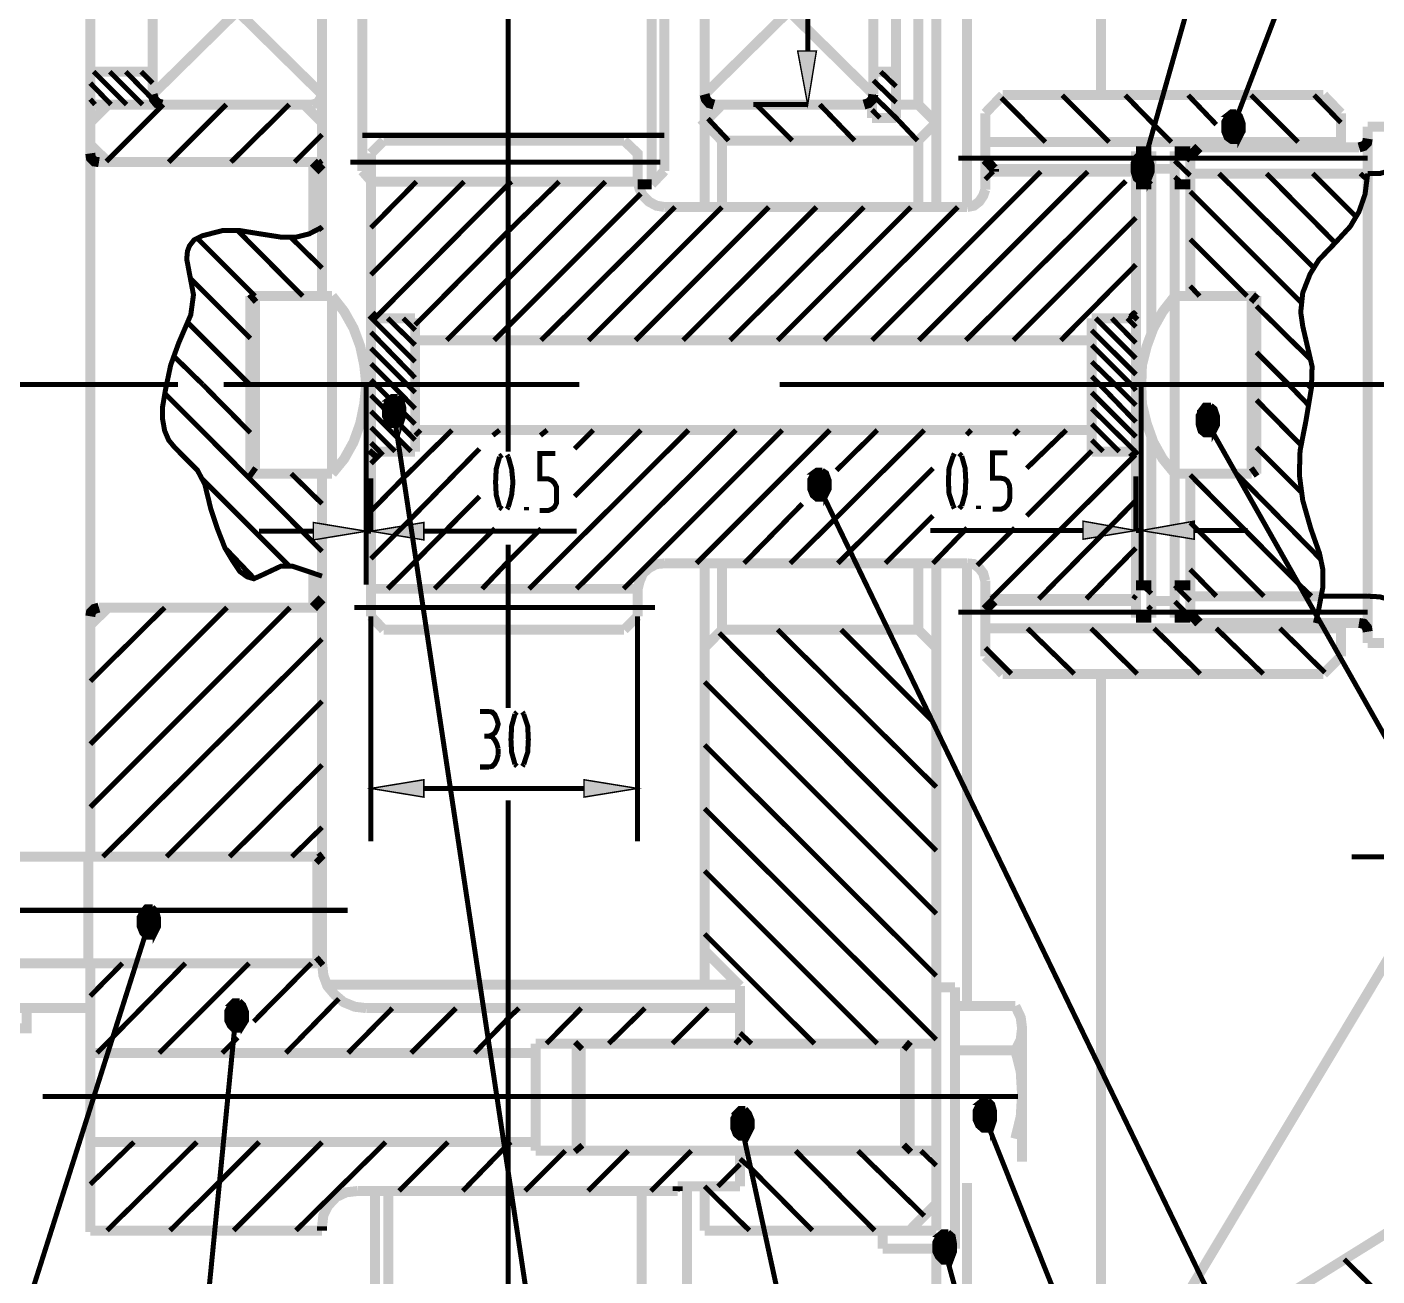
# Model space of a CAD drawing. Header units: millimetres. Extents: x -5 to 3318, y -968 to 297.
# Drawn here: x 500.7 to 601.7, y -182.8 to -89.4 of the extents above; entities that cross this region are included whole.
import ezdxf

# ---------------------------------------------------------------- set-up
doc = ezdxf.new("R2010")
doc.units = ezdxf.units.MM
doc.header["$LTSCALE"] = 0.25
doc.layers.add('H', color=7, linetype='Continuous')
doc.layers.add('P', color=7, linetype='Continuous')

msp = doc.modelspace()

# ---------------------------------------------------------------- hatches: boundary and pattern name
at = {"layer": 'H', "linetype": 'Continuous'}
for points in [[(558.378, -91.206), (559.733, -91.206), (559.08, -95.165), (558.378, -91.206)], [(522.111, -126.422), (522.111, -127.725), (526.068, -127.075), (522.111, -126.422)], [(530.427, -126.422), (530.427, -127.725), (526.42, -127.075), (530.427, -126.422)], [(579.721, -126.373), (579.721, -127.674), (583.677, -127.024), (579.721, -126.373)], [(587.985, -126.373), (587.985, -127.674), (584.029, -127.024), (587.985, -126.373)], [(530.427, -145.66), (530.427, -146.961), (526.42, -146.31), (530.427, -145.66)], [(542.349, -145.66), (542.349, -146.961), (546.408, -146.31), (542.349, -145.66)]]:
    msp.add_hatch(color=3, dxfattribs=at).paths.add_polyline_path(points)

# ---------------------------------------------------------------- linework, layer by layer
at = {"layer": 'P', "color": 3}
for points, const_width in [([(584.077, -100.024), (639.432, 95.345), (650.352, 95.345)], 0.375), ([(590.839, -96.968), (664.18, 95.345), (675.5, 95.345)], 0.375), ([(522.762, -109.49), (522.762, -36.252)], 0.747), ([(571.002, -102.83), (571.002, -35.902)], 0.747), ([(505.429, -151.419), (505.429, -38.206)], 0.747), ([(568.699, -102.83), (568.699, -38.206)], 0.747), ([(547.41, -101.126), (547.41, -41.213)], 0.747), ([(525.769, -42.264), (525.769, -100.123)], 0.747), ([(548.362, -42.264), (548.362, -100.123)], 0.747), ([(581.022, -94.463), (581.022, -43.266)], 0.747), ([(565.694, -96.167), (565.694, -46.223)], 0.747), ([(567.347, -95.165), (567.347, -47.223)], 0.747), ([(510.09, -94.412), (510.09, -47.924)], 0.747), ([(563.99, -94.412), (563.99, -47.924)], 0.747), ([(559.08, -51.182), (559.08, -91.157)], 0.375), ([(551.366, -102.83), (551.366, -80.635)], 0.747), ([(522.762, -81.939), (510.09, -94.412)], 0.747), ([(510.09, -81.939), (522.762, -94.412)], 0.747), ([(551.366, -81.939), (563.99, -94.412)], 0.747), ([(563.99, -81.939), (551.366, -94.412)], 0.747), ([(536.689, -83.842), (536.689, -121.114)], 0.375), ([(558.33, -91.157), (559.733, -91.157), (559.08, -95.165), (558.33, -91.157)], 0.108), ([(505.429, -92.708), (510.09, -92.708)], 0.747), ([(508.136, -95.165), (505.679, -92.708)], 0.375), ([(509.337, -95.165), (506.883, -92.708)], 0.375), ([(510.237, -94.915), (508.085, -92.708)], 0.375), ([(510.09, -93.56), (509.238, -92.708)], 0.375), ([(563.99, -92.708), (565.694, -92.708)], 0.747), ([(565.694, -93.813), (564.541, -92.708)], 0.375), ([(506.983, -95.165), (505.429, -93.56)], 0.375), ([(565.694, -95.014), (563.99, -93.361)], 0.375), ([(505.429, -95.165), (521.41, -95.165)], 0.747), ([(506.781, -95.165), (505.429, -96.516)], 0.747), ([(505.781, -95.165), (505.429, -94.764)], 0.375), ([(510.09, -94.412), (510.189, -94.764), (510.439, -95.062), (510.791, -95.165)], 0.747), ([(522.012, -95.165), (510.791, -95.165)], 0.747), ([(521.41, -95.165), (522.762, -96.516)], 0.747), ([(522.012, -95.165), (522.412, -95.062), (522.611, -94.764), (522.762, -94.412)], 0.747), ([(552.67, -97.868), (551.366, -96.516), (552.67, -95.165)], 0.747), ([(551.366, -94.412), (551.466, -94.764), (551.716, -95.062), (552.068, -95.165)], 0.747), ([(552.068, -95.165), (563.289, -95.165)], 0.747), ([(552.67, -95.165), (563.891, -95.165)], 0.747), ([(563.289, -95.165), (563.641, -95.062), (563.939, -94.764), (563.99, -94.412)], 0.747), ([(563.891, -96.167), (563.891, -94.864)], 0.747), ([(565.694, -96.167), (563.99, -94.511)], 0.375), ([(565.694, -95.165), (567.347, -95.165), (568.699, -96.516)], 0.747), ([(573.657, -94.463), (572.357, -95.815)], 0.747), ([(573.657, -94.463), (597.653, -94.463)], 0.747), ([(576.864, -97.971), (573.558, -94.662)], 0.375), ([(581.624, -97.971), (578.116, -94.463)], 0.375), ([(586.281, -97.971), (584.98, -96.667), (582.825, -94.463)], 0.375), ([(589.638, -96.667), (587.534, -94.463)], 0.375), ([(595.75, -97.971), (592.242, -94.463)], 0.375), ([(598.956, -96.516), (596.951, -94.463)], 0.375), ([(597.653, -94.463), (598.956, -95.815)], 0.747), ([(506.631, -99.422), (510.891, -95.165)], 0.375), ([(511.291, -99.473), (515.599, -95.165)], 0.375), ([(515.949, -99.473), (520.308, -95.165)], 0.375), ([(559.08, -95.165), (555.024, -95.165)], 0.375), ([(557.929, -97.868), (555.223, -95.165)], 0.375), ([(562.587, -97.868), (559.983, -95.165)], 0.375), ([(563.891, -96.167), (565.694, -96.167)], 0.747), ([(564.49, -96.167), (563.891, -95.565)], 0.375), ([(572.357, -95.815), (572.357, -101.526)], 0.747), ([(591.14, -95.716), (590.74, -95.716), (590.49, -95.914), (591.39, -95.914)], 0.375), ([(590.49, -95.914), (590.189, -96.465), (590.189, -97.167), (590.391, -97.67), (590.74, -97.919), (591.14, -97.919), (591.39, -97.67)], 0.375), ([(590.439, -96.017), (590.439, -97.67)], 0.375), ([(590.541, -95.866), (590.541, -97.769)], 0.375), ([(590.692, -95.815), (590.692, -97.919)], 0.375), ([(590.74, -95.716), (590.74, -97.919)], 0.375), ([(590.839, -95.716), (590.839, -97.919)], 0.375), ([(590.99, -95.716), (590.99, -97.919)], 0.375), ([(591.092, -95.716), (591.092, -97.919)], 0.375), ([(591.14, -95.716), (591.441, -96.017), (591.643, -96.568), (591.643, -97.167), (591.39, -97.67), (591.39, -95.966)], 0.375), ([(591.243, -95.815), (591.243, -97.919)], 0.375), ([(591.342, -95.866), (591.342, -97.769)], 0.375), ([(598.956, -95.815), (598.956, -98.371)], 0.747), ([(553.17, -97.868), (551.616, -96.215)], 0.375), ([(567.296, -97.868), (565.694, -96.167)], 0.375), ([(567.347, -97.868), (568.699, -96.516)], 0.747), ([(590.189, -96.465), (591.643, -96.465)], 0.375), ([(590.189, -96.667), (591.643, -96.667)], 0.375), ([(590.189, -96.818), (591.643, -96.818)], 0.375), ([(590.189, -97.016), (591.643, -97.016)], 0.375), ([(590.34, -97.468), (590.34, -96.267), (591.592, -96.267)], 0.375), ([(590.439, -96.116), (591.441, -96.116)], 0.375), ([(591.541, -96.215), (591.541, -97.42)], 0.375), ([(600.961, -96.818), (600.961, -135.439)], 0.747), ([(600.961, -96.818), (604.267, -96.818)], 0.747), ([(506.781, -99.473), (505.429, -98.169)], 0.747), ([(520.708, -99.473), (522.762, -97.42)], 0.375), ([(525.769, -97.468), (548.362, -97.468)], 0.375), ([(527.371, -97.868), (526.42, -98.82)], 0.747), ([(527.371, -97.868), (545.354, -97.868)], 0.747), ([(545.354, -97.868), (546.356, -98.82), (546.356, -100.876), (546.507, -101.475), (546.757, -101.978), (547.208, -102.427), (547.759, -102.728), (548.362, -102.83)], 0.747), ([(552.67, -97.868), (567.347, -97.868)], 0.747), ([(552.67, -102.83), (552.67, -97.868)], 0.747), ([(567.347, -102.83), (567.347, -97.868)], 0.747), ([(572.357, -97.971), (598.956, -97.971)], 0.747), ([(590.189, -97.167), (591.643, -97.167)], 0.375), ([(590.34, -97.368), (591.592, -97.368)], 0.375), ([(590.391, -97.519), (591.441, -97.519)], 0.375), ([(590.49, -97.718), (591.342, -97.718)], 0.375), ([(600.308, -98.371), (600.66, -98.269), (600.91, -98.019), (600.961, -97.718)], 0.747), ([(505.429, -98.82), (505.48, -99.172), (505.73, -99.422), (506.08, -99.473)], 0.747), ([(526.42, -98.82), (526.42, -133.436)], 0.747), ([(573.007, -99.973), (572.357, -99.271)], 0.747), ([(583.728, -98.97), (583.427, -99.521), (583.427, -100.223), (583.578, -100.725), (583.879, -100.975), (584.378, -100.975), (584.628, -100.725)], 0.375), ([(583.626, -98.669), (583.626, -133.536)], 0.747), ([(583.626, -98.669), (584.779, -98.669)], 0.747), ([(583.626, -99.021), (583.626, -133.235)], 0.747), ([(584.378, -98.82), (583.879, -98.82), (583.728, -98.97), (584.529, -98.97)], 0.375), ([(584.779, -100.024), (583.927, -99.172), (583.626, -98.871)], 0.375), ([(583.626, -99.121), (583.626, -100.725)], 0.375), ([(583.776, -98.922), (583.776, -100.876)], 0.375), ([(583.827, -98.871), (583.827, -100.975)], 0.375), ([(583.927, -98.82), (583.927, -100.975)], 0.375), ([(584.077, -98.82), (584.077, -100.975)], 0.375), ([(584.177, -98.82), (584.177, -100.975)], 0.375), ([(584.327, -98.82), (584.327, -100.975)], 0.375), ([(584.378, -98.82), (584.679, -99.121), (584.83, -99.672), (584.83, -100.223), (584.628, -100.725), (584.628, -99.021)], 0.375), ([(584.43, -98.871), (584.43, -100.975)], 0.375), ([(584.478, -98.922), (584.478, -100.876)], 0.375), ([(584.779, -98.669), (584.779, -112.196)], 0.747), ([(586.534, -98.669), (586.534, -133.536)], 0.747), ([(586.534, -98.669), (587.684, -98.669)], 0.747), ([(587.684, -99.371), (587.485, -99.172), (587.034, -98.669)], 0.375), ([(588.337, -98.371), (587.684, -99.021)], 0.747), ([(587.684, -98.669), (587.684, -109.49)], 0.747), ([(588.337, -98.371), (600.308, -98.371)], 0.747), ([(600.961, -100.325), (601.861, -100.325), (602.765, -100.072), (603.614, -99.672), (604.366, -99.121)], 0.375), ([(506.08, -99.473), (522.762, -99.473)], 0.747), ([(522.111, -104.681), (522.111, -99.473)], 0.747), ([(522.111, -99.473), (522.762, -100.123)], 0.747), ([(522.611, -99.473), (522.762, -99.371)], 0.375), ([(524.866, -99.473), (548.06, -99.473)], 0.375), ([(526.468, -100.924), (525.769, -100.123)], 0.747), ([(547.41, -101.126), (548.362, -100.123)], 0.747), ([(570.352, -99.172), (600.961, -99.172)], 0.375), ([(572.357, -100.174), (583.626, -100.174)], 0.747), ([(573.007, -99.973), (583.626, -99.973)], 0.747), ([(573.007, -100.174), (573.007, -99.973)], 0.747), ([(583.427, -99.521), (584.779, -99.521)], 0.375), ([(583.427, -99.723), (584.83, -99.723)], 0.375), ([(583.427, -99.873), (584.83, -99.873)], 0.375), ([(583.427, -100.072), (584.83, -100.072)], 0.375), ([(583.526, -100.575), (583.526, -99.371), (584.779, -99.371)], 0.375), ([(583.578, -99.172), (584.679, -99.172)], 0.375), ([(584.779, -101.126), (583.626, -100.024)], 0.375), ([(584.779, -99.973), (586.534, -99.973)], 0.747), ([(584.731, -99.271), (584.731, -100.473)], 0.375), ([(587.684, -100.473), (586.534, -99.371)], 0.375), ([(526.42, -100.924), (546.356, -100.924)], 0.747), ([(526.42, -104.38), (529.825, -100.924)], 0.375), ([(526.42, -107.888), (533.383, -100.924)], 0.375), ([(526.721, -111.145), (536.689, -101.126), (536.939, -100.924)], 0.375), ([(529.725, -111.645), (536.689, -104.633), (540.495, -100.924)], 0.375), ([(532.08, -112.798), (536.689, -108.189), (543.951, -100.924)], 0.375), ([(546.356, -101.126), (547.41, -101.126)], 0.747), ([(563.891, -112.798), (576.514, -100.174)], 0.375), ([(567.395, -112.798), (580.019, -100.174)], 0.375), ([(570.903, -112.798), (582.876, -100.876)], 0.375), ([(572.357, -100.774), (572.956, -100.174)], 0.375), ([(583.427, -100.223), (584.83, -100.223)], 0.375), ([(583.626, -101.126), (584.779, -101.126)], 0.747), ([(583.478, -100.424), (584.779, -100.424)], 0.375), ([(583.526, -100.623), (584.679, -100.623)], 0.375), ([(583.728, -100.774), (584.529, -100.774)], 0.375), ([(586.534, -101.126), (587.684, -101.126)], 0.747), ([(587.133, -101.126), (586.534, -100.575)], 0.375), ([(587.684, -100.325), (600.961, -100.325)], 0.747), ([(596.951, -107.388), (589.84, -100.325)], 0.375), ([(598.505, -105.482), (593.395, -100.325)], 0.375), ([(600.961, -100.325), (600.76, -101.876), (600.308, -103.179), (599.658, -104.281), (598.505, -105.533), (597.303, -106.786), (596.653, -107.837), (596.102, -109.24), (595.951, -110.694), (596.102, -111.745), (596.801, -114.752), (596.752, -116.354), (596.352, -118.759), (595.9, -121.063), (595.849, -122.866), (596.102, -124.769), (596.701, -126.873), (597.354, -128.728), (597.604, -129.929), (597.604, -131.281), (597.252, -133.135), (597.053, -133.936)], 0.375), ([(600.109, -103.58), (596.852, -100.325)], 0.375), ([(600.91, -100.774), (600.407, -100.325)], 0.375), ([(536.689, -111.745), (546.606, -101.827)], 0.375), ([(571.002, -102.83), (571.505, -102.728), (571.905, -102.427), (572.206, -101.978), (572.357, -101.526)], 0.747), ([(596.051, -110.043), (587.684, -101.677)], 0.375), ([(539.143, -112.798), (549.162, -102.83)], 0.375), ([(542.699, -112.798), (552.67, -102.83)], 0.375), ([(546.206, -112.798), (556.174, -102.83)], 0.375), ([(548.362, -102.83), (571.002, -102.83)], 0.747), ([(549.764, -112.798), (559.733, -102.83)], 0.375), ([(553.269, -112.798), (563.289, -102.83)], 0.375), ([(556.828, -112.798), (566.796, -102.83)], 0.375), ([(560.332, -112.798), (570.303, -102.83)], 0.375), ([(574.461, -112.798), (583.626, -103.631)], 0.375), ([(522.762, -104.332), (521.81, -104.832), (520.808, -105.082), (519.706, -105.082), (518.104, -104.832), (516.551, -104.582), (515.349, -104.582), (513.796, -104.983), (513.194, -105.284), (512.844, -105.735), (512.694, -106.136), (512.643, -106.735), (513.146, -109.39), (512.944, -110.893), (512.041, -112.997), (511.442, -114.65), (511.041, -116.556), (510.839, -117.757), (510.839, -118.708), (510.99, -119.56), (511.291, -120.262), (511.743, -120.813), (513.444, -122.517), (513.995, -123.567), (514.446, -125.422), (514.949, -126.924), (515.5, -128.327), (516.099, -129.327), (516.602, -130.08), (517.153, -130.48), (517.653, -130.631), (518.104, -130.432), (519.706, -129.679), (520.507, -129.679), (521.861, -130.131), (522.762, -130.432)], 0.375), ([(517.752, -109.49), (513.444, -105.184)], 0.375), ([(521.311, -109.49), (516.451, -104.582)], 0.375), ([(522.762, -107.388), (520.407, -105.082)], 0.375), ([(522.611, -104.38), (522.762, -104.582)], 0.375), ([(591.944, -109.49), (587.684, -105.232)], 0.375), ([(578.017, -112.798), (583.626, -107.135)], 0.375), ([(517.403, -112.648), (512.893, -108.138)], 0.375), ([(588.386, -109.49), (587.684, -108.74)], 0.375), ([(517.403, -109.49), (517.403, -122.767)], 0.747), ([(523.514, -109.49), (517.403, -109.49)], 0.747), ([(517.752, -109.49), (517.403, -109.791)], 0.747), ([(517.752, -122.767), (517.752, -109.49)], 0.747), ([(523.514, -109.49), (523.514, -122.767)], 0.747), ([(526.068, -116.104), (525.917, -114.65), (525.619, -113.247), (525.116, -111.895), (524.415, -110.643), (523.514, -109.49)], 0.747), ([(584.029, -116.104), (584.077, -117.555), (584.43, -119.009), (584.929, -120.412), (585.631, -121.665), (586.534, -122.767), (586.534, -109.49)], 0.747), ([(586.534, -109.49), (585.631, -110.643), (584.929, -111.895), (584.43, -113.247), (584.077, -114.65), (584.029, -116.104)], 0.747), ([(586.534, -109.49), (592.643, -109.49)], 0.747), ([(587.684, -109.49), (592.293, -109.49)], 0.747), ([(592.293, -122.767), (592.293, -109.49)], 0.747), ([(592.293, -109.49), (592.293, -122.767)], 0.747), ([(592.293, -109.49), (592.643, -109.791)], 0.747), ([(592.643, -109.49), (592.643, -122.767)], 0.747), ([(526.721, -111.145), (526.42, -110.844)], 0.747), ([(529.725, -111.145), (526.42, -111.145)], 0.747), ([(529.725, -114.4), (526.468, -111.145)], 0.375), ([(529.725, -113.148), (527.672, -111.145)], 0.375), ([(529.725, -112.046), (528.825, -111.145)], 0.375), ([(529.725, -111.145), (529.725, -121.114)], 0.747), ([(580.32, -111.145), (580.32, -121.114)], 0.747), ([(583.626, -111.145), (580.32, -111.145)], 0.747), ([(583.626, -114.15), (580.621, -111.145)], 0.375), ([(583.626, -112.997), (581.822, -111.145)], 0.375), ([(583.626, -111.796), (582.975, -111.145)], 0.375), ([(583.328, -111.145), (583.626, -110.844)], 0.747), ([(583.177, -111.145), (583.626, -110.643)], 0.375), ([(596.701, -114.249), (592.643, -110.242)], 0.375), ([(517.352, -116.104), (512.694, -111.444)], 0.375), ([(529.725, -115.601), (526.42, -112.196)], 0.375), ([(535.635, -112.798), (536.689, -111.745)], 0.375), ([(583.626, -115.351), (580.32, -112.046)], 0.375), ([(580.32, -112.798), (529.725, -112.798)], 0.747), ([(583.626, -116.556), (583.276, -116.104), (580.32, -113.148)], 0.375), ([(513.844, -116.104), (511.691, -114)], 0.375), ([(529.725, -116.703), (529.123, -116.104), (526.42, -113.397)], 0.375), ([(595.048, -116.104), (592.643, -113.698)], 0.375), ([(529.725, -117.907), (527.973, -116.104), (526.42, -114.55)], 0.375), ([(583.626, -117.657), (582.075, -116.104), (580.32, -114.4)], 0.375), ([(462.298, -116.104), (511.992, -116.104)], 0.375), ([(517.403, -119.711), (513.844, -116.104)], 0.375), ([(515.398, -116.104), (528.021, -116.104)], 0.375), ([(517.403, -116.104), (517.403, -116.152)], 0.375), ([(523.514, -122.767), (524.415, -121.665), (525.116, -120.412), (525.619, -119.009), (525.917, -117.555), (526.068, -116.104)], 0.747), ([(526.068, -116.104), (526.068, -122.767)], 0.375), ([(526.068, -116.104), (526.068, -131.082)], 0.375), ([(529.725, -119.06), (526.769, -116.104), (526.42, -115.752)], 0.375), ([(527.022, -116.104), (542, -116.104)], 0.375), ([(556.978, -116.104), (606.721, -116.104)], 0.375), ([(583.626, -118.91), (580.922, -116.104), (580.32, -115.502)], 0.375), ([(584.029, -116.104), (584.029, -123.266)], 0.375), ([(584.029, -116.104), (584.029, -130.983)], 0.375), ([(596.502, -117.606), (595.048, -116.104)], 0.375), ([(596.451, -116.104), (596.752, -116.405)], 0.375), ([(522.762, -128.577), (510.99, -116.754)], 0.375), ([(529.725, -120.262), (526.42, -116.905)], 0.375), ([(528.422, -117.004), (527.973, -117.004), (527.72, -117.206), (528.624, -117.206)], 0.375), ([(527.72, -117.206), (527.422, -117.757), (527.422, -118.458), (527.621, -118.91), (527.973, -119.16), (528.422, -119.16), (528.723, -118.91)], 0.375), ([(527.672, -117.257), (527.672, -118.91)], 0.375), ([(527.823, -117.155), (527.823, -119.06)], 0.375), ([(527.922, -117.004), (527.922, -119.109)], 0.375), ([(528.021, -117.004), (528.021, -119.16)], 0.375), ([(528.124, -117.004), (528.124, -119.16)], 0.375), ([(528.223, -117.004), (528.223, -119.16)], 0.375), ([(528.322, -117.004), (528.322, -119.16)], 0.375), ([(528.422, -117.004), (528.723, -117.257), (528.873, -117.808), (528.873, -118.458), (528.723, -118.91), (528.723, -117.206)], 0.375), ([(528.473, -117.004), (528.473, -119.109)], 0.375), ([(528.572, -117.155), (528.572, -119.06)], 0.375), ([(583.626, -120.012), (580.32, -116.703)], 0.375), ([(595.951, -120.611), (592.643, -117.257)], 0.375), ([(529.424, -121.114), (526.42, -118.106)], 0.375), ([(527.422, -117.757), (528.873, -117.757)], 0.375), ([(527.422, -117.907), (528.873, -117.907)], 0.375), ([(527.422, -118.106), (528.873, -118.106)], 0.375), ([(527.422, -118.257), (528.873, -118.257)], 0.375), ([(527.573, -118.708), (527.573, -117.555), (528.825, -117.555)], 0.375), ([(527.672, -117.405), (528.723, -117.405)], 0.375), ([(528.124, -118.208), (558.98, -322.893), (571.303, -322.893)], 0.375), ([(528.774, -117.507), (528.774, -118.708)], 0.375), ([(583.578, -121.114), (580.32, -117.907)], 0.375), ([(588.587, -117.856), (588.286, -118.407), (588.286, -119.109), (588.437, -119.611), (588.738, -119.861), (589.238, -119.861), (589.488, -119.611)], 0.375), ([(588.386, -119.41), (588.386, -118.208), (589.587, -118.208)], 0.375), ([(589.238, -117.657), (588.738, -117.657), (588.587, -117.856), (589.439, -117.856)], 0.375), ([(588.437, -118.058), (589.539, -118.058)], 0.375), ([(588.536, -117.907), (588.536, -119.611)], 0.375), ([(588.636, -117.808), (588.636, -119.711)], 0.375), ([(588.687, -117.757), (588.687, -119.759)], 0.375), ([(588.837, -117.657), (588.837, -119.861)], 0.375), ([(588.937, -117.657), (588.937, -119.861)], 0.375), ([(589.036, -117.657), (589.036, -119.861)], 0.375), ([(589.187, -117.657), (589.187, -119.861)], 0.375), ([(589.238, -117.657), (589.539, -117.907), (589.737, -118.507), (589.737, -119.109), (589.488, -119.611), (589.488, -117.907)], 0.375), ([(589.289, -117.757), (589.289, -119.759)], 0.375), ([(589.337, -117.808), (589.337, -119.711)], 0.375), ([(589.587, -118.157), (589.587, -119.359)], 0.375), ([(528.223, -121.114), (526.42, -119.31)], 0.375), ([(527.422, -118.458), (528.873, -118.458)], 0.375), ([(527.573, -118.657), (528.825, -118.657)], 0.375), ([(527.621, -118.808), (528.723, -118.808)], 0.375), ([(527.72, -119.009), (528.572, -119.009)], 0.375), ([(582.373, -121.114), (580.32, -119.06)], 0.375), ([(588.286, -118.407), (589.638, -118.407)], 0.375), ([(588.286, -118.609), (589.737, -118.609)], 0.375), ([(588.286, -118.759), (589.737, -118.759)], 0.375), ([(588.286, -118.958), (589.737, -118.958)], 0.375), ([(588.286, -119.109), (589.737, -119.109)], 0.375), ([(588.337, -119.31), (589.587, -119.31)], 0.375), ([(588.937, -118.91), (704.454, -322.893), (716.078, -322.893)], 0.375), ([(528.825, -123.116), (532.48, -119.509)], 0.375), ([(580.32, -119.509), (529.725, -119.509)], 0.747), ([(529.725, -119.91), (530.126, -119.509)], 0.375), ([(535.536, -119.91), (536.039, -119.509)], 0.375), ([(538.243, -131.383), (550.165, -119.509)], 0.375), ([(539.092, -119.91), (539.594, -119.509)], 0.375), ([(541.648, -120.912), (543.051, -119.509)], 0.375), ([(541.648, -124.471), (546.606, -119.509)], 0.375), ([(541.798, -131.383), (553.721, -119.509)], 0.375), ([(545.306, -131.383), (557.177, -119.509)], 0.375), ([(550.764, -129.478), (560.733, -119.509)], 0.375), ([(557.779, -129.478), (567.798, -119.509)], 0.375), ([(561.235, -122.517), (564.291, -119.509)], 0.375), ([(570.954, -119.861), (571.303, -119.509)], 0.375), ([(574.509, -119.861), (574.862, -119.509)], 0.375), ([(575.461, -122.366), (578.417, -119.509)], 0.375), ([(581.172, -121.114), (580.32, -120.262)], 0.375), ([(584.779, -120.012), (584.779, -133.536)], 0.747), ([(588.386, -119.509), (589.539, -119.509)], 0.375), ([(588.587, -119.66), (589.439, -119.66)], 0.375), ([(529.725, -121.114), (526.42, -121.114)], 0.747), ([(526.721, -121.114), (526.42, -121.463)], 0.747), ([(527.07, -121.114), (526.42, -120.461)], 0.375), ([(526.42, -122.014), (527.32, -121.114)], 0.375), ([(529.325, -126.223), (534.534, -120.912)], 0.375), ([(539.043, -125.521), (539.694, -125.521), (539.944, -125.422), (540.145, -125.271), (540.296, -124.97), (540.296, -124.618), (540.296, -124.118), (540.296, -123.769), (540.145, -123.468), (539.944, -123.266), (539.694, -123.167), (539.043, -123.167), (539.043, -121.264), (540.197, -121.264)], 0.375), ([(570.051, -121.264), (569.951, -121.463)], 0.375), ([(570.602, -121.463), (570.403, -121.264)], 0.375), ([(572.908, -125.422), (573.558, -125.422), (573.808, -125.32), (574.01, -125.121), (574.16, -124.82), (574.208, -124.471), (574.208, -124.019), (574.16, -123.619), (574.01, -123.318), (573.808, -123.167), (573.558, -123.116), (572.908, -123.116), (572.908, -121.213), (574.01, -121.213)], 0.375), ([(575.461, -125.922), (580.32, -121.063)], 0.375), ([(583.626, -121.114), (580.32, -121.114)], 0.747), ([(583.328, -121.114), (583.626, -121.463)], 0.747), ([(595.951, -124.118), (592.643, -120.813)], 0.375), ([(517.752, -122.767), (517.403, -122.517)], 0.747), ([(536.039, -121.514), (535.786, -122.414), (535.738, -123.417), (535.786, -124.368), (536.039, -125.271)], 0.375), ([(536.238, -121.364), (536.039, -121.514)], 0.375), ([(536.689, -121.514), (536.59, -121.364)], 0.375), ([(536.689, -125.271), (536.939, -124.368), (537.038, -123.417), (536.939, -122.414), (536.689, -121.514)], 0.375), ([(569.951, -121.463), (569.65, -122.366), (569.602, -123.318), (569.65, -124.269), (569.951, -125.169)], 0.375), ([(570.602, -125.169), (570.854, -124.269), (570.903, -123.318), (570.854, -122.366), (570.602, -121.463)], 0.375), ([(572.805, -132.133), (583.578, -121.364)], 0.375), ([(592.293, -122.767), (592.643, -122.517)], 0.747), ([(520.308, -129.679), (513.796, -123.167)], 0.375), ([(517.403, -122.767), (523.514, -122.767)], 0.747), ([(522.762, -125.022), (520.459, -122.767)], 0.375), ([(522.762, -122.767), (522.762, -159.386)], 0.747), ([(526.42, -127.075), (526.42, -123.116)], 0.375), ([(526.42, -125.573), (528.825, -123.116)], 0.375), ([(560.182, -122.517), (559.733, -122.517), (559.531, -122.667), (560.383, -122.667)], 0.375), ([(559.531, -122.667), (559.23, -123.218), (559.23, -123.917), (559.432, -124.419), (559.733, -124.669), (560.182, -124.669), (560.434, -124.419)], 0.375), ([(559.23, -123.218), (560.633, -123.218)], 0.375), ([(559.381, -124.218), (559.381, -123.017), (560.633, -123.017)], 0.375), ([(559.432, -122.866), (560.483, -122.866)], 0.375), ([(559.483, -122.715), (559.483, -124.419)], 0.375), ([(559.582, -122.616), (559.582, -124.519)], 0.375), ([(559.682, -122.565), (559.682, -124.618)], 0.375), ([(559.781, -122.517), (559.781, -124.669)], 0.375), ([(559.883, -122.517), (559.883, -124.669)], 0.375), ([(560.034, -122.517), (560.034, -124.669)], 0.375), ([(560.133, -122.517), (560.133, -124.669)], 0.375), ([(560.182, -122.517), (560.483, -122.715), (560.684, -123.266), (560.684, -123.917), (560.434, -124.419), (560.434, -122.715)], 0.375), ([(560.284, -122.565), (560.284, -124.618)], 0.375), ([(560.332, -122.616), (560.332, -124.519)], 0.375), ([(560.585, -122.965), (560.585, -124.17)], 0.375), ([(561.335, -129.478), (568.449, -122.366)], 0.375), ([(583.626, -127.024), (583.626, -122.965)], 0.375), ([(586.534, -122.767), (592.293, -122.767)], 0.747), ([(587.684, -122.767), (587.684, -133.536)], 0.747), ([(596.752, -131.934), (595.75, -130.983), (587.684, -122.866)], 0.375), ([(597.403, -129.128), (591.14, -122.767)], 0.375), ([(559.23, -123.417), (560.684, -123.417)], 0.375), ([(559.23, -123.567), (560.684, -123.567)], 0.375), ([(559.23, -123.769), (560.684, -123.769)], 0.375), ([(559.23, -123.917), (560.684, -123.917)], 0.375), ([(559.281, -124.118), (560.633, -124.118)], 0.375), ([(559.381, -124.269), (560.483, -124.269)], 0.375), ([(559.883, -123.667), (656.213, -322.893), (667.335, -322.893)], 0.375), ([(529.777, -129.279), (534.534, -124.471)], 0.375), ([(536.039, -125.271), (536.238, -125.422)], 0.375), ([(536.59, -125.422), (536.689, -125.271)], 0.375), ([(538.041, -125.521), (538.041, -125.271)], 0.375), ([(554.323, -129.478), (558.679, -125.022)], 0.375), ([(559.531, -124.471), (560.383, -124.471)], 0.375), ([(569.951, -125.169), (570.051, -125.371)], 0.375), ([(570.403, -125.371), (570.602, -125.169)], 0.375), ([(571.854, -125.422), (571.854, -125.169)], 0.375), ([(576.364, -132.133), (583.626, -124.769)], 0.375), ([(526.42, -129.128), (529.325, -126.223)], 0.375), ([(564.893, -129.478), (568.449, -125.922)], 0.375), ([(522.111, -127.075), (518.053, -127.075)], 0.375), ([(522.111, -126.422), (522.111, -127.725), (526.068, -127.075), (522.111, -126.422)], 0.108), ([(526.068, -127.075), (526.42, -127.075)], 0.375), ([(530.376, -126.422), (530.376, -127.725), (526.42, -127.075), (530.376, -126.422)], 0.108), ([(530.376, -127.075), (541.798, -127.075)], 0.375), ([(531.18, -131.383), (535.687, -126.873)], 0.375), ([(536.689, -129.327), (539.143, -126.873)], 0.375), ([(579.67, -127.024), (568.247, -127.024)], 0.375), ([(568.449, -129.478), (571.002, -126.825)], 0.375), ([(571.755, -129.628), (574.561, -126.825)], 0.375), ([(579.67, -126.322), (579.67, -127.674), (583.626, -127.024), (579.67, -126.322)], 0.108), ([(584.029, -127.024), (583.626, -127.024)], 0.375), ([(587.985, -126.322), (587.985, -127.674), (584.029, -127.024), (587.985, -126.322)], 0.108), ([(593.194, -131.934), (587.684, -126.422)], 0.375), ([(587.985, -127.024), (591.992, -127.024)], 0.375), ([(536.689, -128.077), (536.689, -140.298)], 0.375), ([(579.92, -132.133), (583.626, -128.327)], 0.375), ([(517.704, -130.631), (515.599, -128.427)], 0.375), ([(527.672, -131.383), (529.777, -129.279)], 0.375), ([(534.735, -131.383), (536.689, -129.327)], 0.375), ([(548.362, -129.478), (547.759, -129.529), (547.208, -129.83), (546.757, -130.23), (546.507, -130.832), (546.356, -131.431)], 0.747), ([(548.362, -129.478), (571.002, -129.478)], 0.747), ([(551.366, -160.987), (551.366, -129.478)], 0.747), ([(552.67, -134.439), (552.67, -129.478)], 0.747), ([(567.347, -134.439), (567.347, -129.478)], 0.747), ([(568.699, -177.368), (568.699, -129.478)], 0.747), ([(571.002, -162.592), (571.002, -129.478)], 0.747), ([(572.357, -130.781), (572.206, -130.23), (571.905, -129.83), (571.505, -129.529), (571.002, -129.478)], 0.747), ([(522.111, -132.786), (522.111, -130.179)], 0.747), ([(589.638, -131.934), (587.684, -129.929)], 0.375), ([(526.42, -131.383), (546.356, -131.383)], 0.747), ([(546.356, -131.431), (546.356, -133.436)], 0.747), ([(572.357, -130.781), (572.357, -136.441)], 0.747), ([(583.626, -131.13), (584.779, -131.13)], 0.747), ([(584.779, -131.732), (584.128, -131.13)], 0.375), ([(586.534, -131.13), (587.684, -131.13)], 0.747), ([(587.684, -132.283), (586.534, -131.13)], 0.375), ([(522.111, -132.786), (522.762, -132.133)], 0.747), ([(572.357, -132.133), (583.626, -132.133)], 0.747), ([(573.007, -132.283), (572.357, -132.934)], 0.747), ([(573.007, -132.283), (583.626, -132.283)], 0.747), ([(583.427, -132.133), (583.626, -131.883)], 0.375), ([(584.779, -132.283), (586.534, -132.283)], 0.747), ([(587.684, -133.436), (587.335, -133.135), (586.534, -132.335)], 0.375), ([(587.684, -131.934), (597.454, -131.934)], 0.747), ([(597.454, -131.934), (600.961, -131.934)], 0.375), ([(604.366, -133.187), (603.614, -132.584), (602.765, -132.235), (601.861, -131.982), (600.961, -131.934)], 0.375), ([(506.781, -132.786), (505.429, -134.087)], 0.747), ([(506.08, -132.786), (505.73, -132.886), (505.48, -133.135), (505.429, -133.436)], 0.747), ([(505.429, -138.296), (510.99, -132.786)], 0.375), ([(505.429, -143.004), (515.648, -132.786)], 0.375), ([(505.429, -147.713), (520.359, -132.786)], 0.375), ([(506.08, -132.786), (522.762, -132.786)], 0.747), ([(525.167, -132.786), (547.66, -132.786)], 0.375), ([(526.42, -133.436), (527.371, -134.439)], 0.747), ([(526.42, -133.436), (526.42, -150.269)], 0.375), ([(546.356, -133.436), (545.354, -134.439)], 0.747), ([(546.356, -133.436), (546.356, -150.269)], 0.375), ([(570.352, -133.135), (600.961, -133.135)], 0.375), ([(570.854, -133.135), (585.73, -133.135)], 0.375), ([(583.626, -133.536), (584.779, -133.536)], 0.747), ([(584.228, -133.536), (583.776, -133.135)], 0.375), ([(584.779, -132.934), (584.528, -132.684)], 0.375), ([(586.534, -133.536), (587.684, -133.536)], 0.747), ([(587.684, -133.235), (588.337, -133.936)], 0.747), ([(527.371, -134.439), (545.354, -134.439)], 0.747), ([(552.67, -134.439), (551.366, -135.791)], 0.747), ([(552.67, -134.439), (567.347, -134.439)], 0.747), ([(568.699, -146.211), (556.828, -134.439)], 0.375), ([(568.398, -141.252), (561.585, -134.439)], 0.375), ([(567.347, -134.439), (568.699, -135.791)], 0.747), ([(572.357, -134.337), (598.956, -134.337)], 0.747), ([(579.019, -137.745), (575.512, -134.337)], 0.375), ([(583.728, -137.745), (580.272, -134.337)], 0.375), ([(588.437, -137.745), (584.98, -134.337)], 0.375), ([(588.337, -133.936), (600.308, -133.936)], 0.747), ([(593.145, -137.745), (589.638, -134.337)], 0.375), ([(597.755, -137.645), (594.398, -134.337)], 0.375), ([(598.956, -133.936), (598.956, -136.441)], 0.747), ([(600.961, -134.59), (600.91, -134.288), (600.66, -133.987), (600.308, -133.936)], 0.747), ([(506.381, -151.419), (522.762, -135.14)], 0.375), ([(568.699, -150.968), (552.468, -134.689)], 0.375), ([(600.961, -135.439), (604.267, -135.439)], 0.747), ([(572.357, -136.441), (573.657, -137.745)], 0.747), ([(574.311, -137.745), (572.357, -135.791)], 0.375), ([(598.956, -136.441), (597.653, -137.745)], 0.747), ([(568.699, -155.679), (551.366, -138.344)], 0.375), ([(573.657, -137.745), (597.653, -137.745)], 0.747), ([(581.022, -187.939), (581.022, -137.745)], 0.747), ([(511.14, -151.419), (522.762, -139.798)], 0.375), ([(534.585, -140.551), (535.235, -140.551)], 0.375), ([(535.235, -142.402), (535.485, -142.303), (535.687, -142.152), (535.837, -141.851), (535.937, -141.502), (535.837, -141.15), (535.687, -140.801), (535.485, -140.599), (535.235, -140.551)], 0.375), ([(537.189, -140.749), (536.939, -141.653), (536.888, -142.652), (536.939, -143.607), (537.189, -144.507)], 0.375), ([(537.339, -140.599), (537.189, -140.749)], 0.375), ([(537.842, -140.749), (537.74, -140.599)], 0.375), ([(537.842, -144.507), (538.14, -143.607), (538.191, -142.652), (538.14, -141.653), (537.842, -140.749)], 0.375), ([(535.235, -142.402), (534.886, -142.402)], 0.375), ([(535.937, -143.354), (535.837, -143.004), (535.687, -142.703), (535.485, -142.453), (535.235, -142.402)], 0.375), ([(535.937, -143.354), (535.937, -143.754)], 0.375), ([(568.699, -160.337), (551.366, -143.056)], 0.375), ([(515.849, -151.419), (522.762, -144.558)], 0.375), ([(535.235, -144.708), (535.485, -144.657), (535.687, -144.456), (535.837, -144.157), (535.937, -143.754)], 0.375), ([(537.189, -144.507), (537.339, -144.657)], 0.375), ([(537.74, -144.657), (537.842, -144.507)], 0.375), ([(535.235, -144.708), (534.585, -144.708)], 0.375), ([(530.376, -145.66), (530.376, -146.961), (526.42, -146.31), (530.376, -145.66)], 0.108), ([(530.376, -146.31), (542.349, -146.31)], 0.375), ([(542.349, -145.66), (542.349, -146.961), (546.356, -146.31), (542.349, -145.66)], 0.108), ([(536.689, -147.213), (536.689, -232.723)], 0.375), ([(568.699, -165.097), (551.366, -147.813)], 0.375), ([(520.507, -151.419), (522.762, -149.216)], 0.375), ([(497.063, -151.419), (522.412, -151.419)], 0.747), ([(505.279, -151.419), (505.279, -159.386)], 0.747), ([(522.412, -159.386), (522.412, -151.419)], 0.747), ([(522.412, -151.419), (522.762, -151.772)], 0.747), ([(522.461, -151.419), (522.762, -151.169)], 0.375), ([(599.757, -151.419), (668.687, -151.419)], 0.375), ([(564.291, -165.395), (551.366, -152.473)], 0.375), ([(494.058, -155.427), (524.665, -155.427)], 0.375), ([(509.388, -155.378), (509.087, -155.929), (509.087, -156.631), (509.286, -157.131), (509.587, -157.432), (510.09, -157.432), (510.288, -157.131)], 0.375), ([(510.09, -155.177), (509.587, -155.177), (509.388, -155.378), (510.237, -155.378)], 0.375), ([(509.286, -155.577), (510.388, -155.577)], 0.375), ([(509.337, -155.478), (509.337, -157.131)], 0.375), ([(509.488, -155.378), (509.488, -157.23)], 0.375), ([(509.587, -155.228), (509.587, -157.332)], 0.375), ([(509.638, -155.177), (509.638, -157.432)], 0.375), ([(509.789, -155.177), (509.789, -157.432)], 0.375), ([(509.888, -155.177), (509.888, -157.432)], 0.375), ([(509.987, -155.177), (509.987, -157.432)], 0.375), ([(510.09, -155.177), (510.388, -155.478), (510.538, -156.029), (510.538, -156.631), (510.288, -157.131), (510.288, -155.427)], 0.375), ([(510.138, -155.228), (510.138, -157.332)], 0.375), ([(510.237, -155.378), (510.237, -157.23)], 0.375), ([(509.789, -156.48), (456.939, -322.893), (444.966, -322.893)], 0.375), ([(509.087, -155.929), (510.538, -155.929)], 0.375), ([(509.087, -156.08), (510.538, -156.08)], 0.375), ([(509.087, -156.279), (510.538, -156.279)], 0.375), ([(509.087, -156.48), (510.538, -156.48)], 0.375), ([(509.087, -156.631), (510.538, -156.631)], 0.375), ([(509.238, -156.932), (509.238, -155.728), (510.49, -155.728)], 0.375), ([(510.439, -155.728), (510.439, -156.881)], 0.375), ([(604.267, -156.08), (583.328, -191.046)], 0.747), ([(509.238, -156.881), (510.49, -156.881)], 0.375), ([(509.238, -157.079), (510.388, -157.079)], 0.375), ([(509.388, -157.23), (510.237, -157.23)], 0.375), ([(559.582, -165.395), (551.366, -157.182)], 0.375), ([(554.022, -161.09), (551.366, -158.434)], 0.747), ([(497.063, -159.386), (522.412, -159.386)], 0.747), ([(505.429, -179.473), (505.429, -159.386)], 0.747), ([(505.429, -161.839), (507.835, -159.386)], 0.375), ([(507.082, -164.946), (512.543, -159.386)], 0.375), ([(510.59, -166.096), (517.303, -159.386)], 0.375), ([(517.653, -163.742), (521.961, -159.386)], 0.375), ([(522.412, -159.386), (522.762, -159.085)], 0.747), ([(522.762, -159.386), (522.861, -160.286), (523.162, -161.09), (523.713, -161.74), (524.366, -162.291), (525.218, -162.64), (526.068, -162.742)], 0.747), ([(523.114, -160.987), (553.971, -160.987)], 0.747), ([(554.022, -165.395), (554.022, -161.09)], 0.747), ([(570.102, -161.189), (568.699, -161.189)], 0.747), ([(568.699, -161.388), (568.699, -179.373)], 0.747), ([(570.102, -180.725), (570.102, -161.189)], 0.747), ([(495.259, -164.245), (500.669, -164.245), (500.669, -162.742)], 0.747), ([(498.116, -162.742), (505.429, -162.742)], 0.747), ([(515.949, -162.39), (515.648, -162.941), (515.648, -163.694), (515.849, -164.094), (516.15, -164.395), (516.602, -164.395), (516.852, -164.094)], 0.375), ([(516.602, -162.191), (516.15, -162.191), (515.949, -162.39), (516.801, -162.39)], 0.375), ([(515.849, -162.592), (516.9, -162.592)], 0.375), ([(515.9, -162.49), (515.9, -164.094)], 0.375), ([(516, -162.342), (516, -164.245)], 0.375), ([(516.099, -162.24), (516.099, -164.344)], 0.375), ([(516.201, -162.191), (516.201, -164.395)], 0.375), ([(516.301, -162.191), (516.301, -164.395)], 0.375), ([(516.451, -162.191), (516.451, -164.395)], 0.375), ([(516.551, -162.191), (516.551, -164.395)], 0.375), ([(516.602, -162.191), (516.9, -162.49), (517.102, -162.992), (517.102, -163.694), (516.852, -164.094), (516.852, -162.39)], 0.375), ([(516.701, -162.24), (516.701, -164.344)], 0.375), ([(516.752, -162.342), (516.752, -164.245)], 0.375), ([(517.002, -162.691), (517.002, -163.893)], 0.375), ([(520.058, -166.096), (524.014, -162.041)], 0.375), ([(526.068, -162.742), (554.022, -162.742)], 0.747), ([(574.609, -162.592), (570.102, -162.592)], 0.747), ([(574.609, -165.898), (575.012, -165.097), (575.111, -164.245), (575.012, -163.444), (574.609, -162.592)], 0.747), ([(516.301, -163.444), (500.669, -322.893), (488.449, -322.893)], 0.375), ([(515.648, -162.941), (517.051, -162.941)], 0.375), ([(515.648, -163.143), (517.102, -163.143)], 0.375), ([(515.648, -163.293), (517.102, -163.293)], 0.375), ([(515.648, -163.492), (517.102, -163.492)], 0.375), ([(515.648, -163.694), (517.102, -163.694)], 0.375), ([(515.798, -163.893), (515.798, -162.742), (517.002, -162.742)], 0.375), ([(524.716, -166.096), (528.021, -162.742)], 0.375), ([(529.424, -166.096), (532.781, -162.742)], 0.375), ([(534.184, -166.096), (535.187, -165.046), (536.689, -163.492)], 0.375), ([(536.689, -163.492), (537.49, -162.742)], 0.375), ([(539.543, -165.395), (542.148, -162.742)], 0.375), ([(544.204, -165.395), (546.907, -162.742)], 0.375), ([(548.961, -165.395), (551.616, -162.742)], 0.375), ([(515.699, -163.844), (517.002, -163.844)], 0.375), ([(515.798, -164.043), (516.9, -164.043)], 0.375), ([(515.949, -164.194), (516.801, -164.194)], 0.375), ([(554.874, -165.395), (554.022, -164.594)], 0.375), ([(575.111, -174.213), (575.111, -164.245)], 0.747), ([(505.932, -166.096), (507.082, -164.946)], 0.375), ([(515.298, -166.096), (516.451, -164.946)], 0.375), ([(538.742, -165.395), (568.699, -165.395)], 0.747), ([(538.742, -173.412), (538.742, -165.395)], 0.747), ([(542.099, -165.395), (541.798, -165.696)], 0.747), ([(541.798, -173.06), (541.798, -165.696)], 0.747), ([(542.099, -173.412), (542.099, -165.395)], 0.747), ([(553.669, -165.395), (554.022, -164.995)], 0.375), ([(566.344, -173.412), (566.344, -165.395)], 0.747), ([(566.344, -165.395), (566.697, -165.696)], 0.747), ([(566.697, -173.06), (566.697, -165.696)], 0.747), ([(570.102, -173.211), (570.102, -165.247)], 0.747), ([(574.609, -165.898), (570.102, -165.898)], 0.747), ([(574.609, -172.509), (575.012, -170.856), (575.111, -169.203), (575.012, -167.499), (574.609, -165.898)], 0.747), ([(505.429, -166.096), (538.742, -166.096)], 0.747), ([(585.23, -190.242), (621.75, -167.499)], 0.747), ([(501.874, -169.354), (557.177, -169.354)], 0.375), ([(547.811, -169.354), (574.81, -169.354)], 0.375), ([(572.607, -169.604), (572.155, -169.604), (571.905, -169.806), (572.805, -169.806)], 0.375), ([(572.107, -169.703), (572.107, -171.759)], 0.375), ([(572.206, -169.604), (572.206, -171.859)], 0.375), ([(572.306, -169.604), (572.306, -171.859)], 0.375), ([(572.405, -169.604), (572.405, -171.859)], 0.375), ([(572.507, -169.604), (572.507, -171.859)], 0.375), ([(572.607, -169.604), (572.908, -169.905), (573.058, -170.456), (573.058, -171.106), (572.908, -171.558), (572.908, -169.854)], 0.375), ([(572.658, -169.703), (572.658, -171.759)], 0.375), ([(553.772, -170.456), (553.471, -171.007), (553.471, -171.708), (553.669, -172.208), (553.971, -172.461), (554.422, -172.461), (554.672, -172.208)], 0.375), ([(554.422, -170.254), (553.971, -170.254), (553.772, -170.456), (554.624, -170.456)], 0.375), ([(553.57, -172.009), (553.57, -170.805), (554.874, -170.805)], 0.375), ([(553.669, -170.658), (554.723, -170.658)], 0.375), ([(553.721, -170.606), (553.721, -172.208)], 0.375), ([(553.82, -170.405), (553.82, -172.31)], 0.375), ([(553.971, -170.356), (553.971, -172.461)], 0.375), ([(554.022, -170.254), (554.022, -172.461)], 0.375), ([(554.121, -170.254), (554.121, -172.461)], 0.375), ([(554.272, -170.254), (554.272, -172.461)], 0.375), ([(554.371, -170.254), (554.371, -172.461)], 0.375), ([(554.422, -170.254), (554.723, -170.606), (554.922, -171.106), (554.922, -171.708), (554.672, -172.208), (554.672, -170.507)], 0.375), ([(554.473, -170.356), (554.473, -172.461)], 0.375), ([(554.624, -170.405), (554.624, -172.31)], 0.375), ([(554.771, -170.757), (554.771, -171.958)], 0.375), ([(571.905, -169.806), (571.604, -170.405), (571.604, -171.106), (571.806, -171.558), (572.155, -171.859), (572.607, -171.859), (572.908, -171.558)], 0.375), ([(571.604, -170.405), (573.058, -170.405)], 0.375), ([(571.604, -170.606), (573.058, -170.606)], 0.375), ([(571.604, -170.757), (573.058, -170.757)], 0.375), ([(571.755, -171.359), (571.755, -170.206), (573.007, -170.206)], 0.375), ([(571.854, -169.905), (571.854, -171.558)], 0.375), ([(571.854, -170.055), (572.908, -170.055)], 0.375), ([(572.005, -169.806), (572.005, -171.708)], 0.375), ([(572.757, -169.806), (572.757, -171.708)], 0.375), ([(572.956, -170.155), (572.956, -171.308)], 0.375), ([(553.471, -171.007), (554.922, -171.007)], 0.375), ([(553.471, -171.208), (554.922, -171.208)], 0.375), ([(553.471, -171.359), (554.922, -171.359)], 0.375), ([(553.471, -171.558), (554.922, -171.558)], 0.375), ([(553.471, -171.708), (554.922, -171.708)], 0.375), ([(554.121, -171.507), (587.085, -322.893), (599.456, -322.893)], 0.375), ([(571.604, -170.956), (573.058, -170.956)], 0.375), ([(571.604, -171.106), (573.058, -171.106)], 0.375), ([(571.755, -171.308), (573.007, -171.308)], 0.375), ([(571.806, -171.507), (572.908, -171.507)], 0.375), ([(571.905, -171.657), (572.757, -171.657)], 0.375), ([(572.306, -170.856), (632.869, -322.893), (644.941, -322.893)], 0.375), ([(505.429, -172.759), (538.742, -172.759)], 0.747), ([(505.429, -175.917), (508.687, -172.759)], 0.375), ([(506.682, -179.373), (513.395, -172.759)], 0.375), ([(515.097, -175.716), (518.053, -172.759)], 0.375), ([(516.15, -179.373), (522.762, -172.759)], 0.375), ([(520.808, -179.373), (527.522, -172.759)], 0.375), ([(528.524, -176.417), (532.179, -172.759)], 0.375), ([(536.689, -172.91), (536.888, -172.759)], 0.375), ([(553.57, -171.91), (554.874, -171.91)], 0.375), ([(553.57, -172.109), (554.723, -172.109)], 0.375), ([(553.772, -172.259), (554.624, -172.259)], 0.375), ([(533.281, -176.417), (536.388, -173.211)], 0.375), ([(537.942, -176.417), (540.946, -173.412)], 0.375), ([(538.742, -173.412), (568.699, -173.412)], 0.747), ([(542.099, -173.412), (541.798, -173.06)], 0.747), ([(542.65, -176.417), (545.655, -173.412)], 0.375), ([(547.359, -176.417), (550.364, -173.412)], 0.375), ([(554.022, -176.068), (554.022, -173.412)], 0.747), ([(564.089, -179.373), (558.179, -173.412)], 0.375), ([(567.798, -178.272), (562.837, -173.412)], 0.375), ([(566.344, -173.412), (566.697, -173.06)], 0.747), ([(568.699, -174.514), (567.546, -173.412)], 0.375), ([(552.369, -176.068), (554.022, -174.412)], 0.375), ([(559.432, -179.373), (554.874, -174.764), (554.022, -174.012)], 0.375), ([(511.39, -179.373), (515.097, -175.716)], 0.375), ([(571.002, -196.354), (571.002, -175.815)], 0.747), ([(525.417, -176.417), (524.565, -176.516), (523.815, -176.869), (523.213, -177.519), (522.861, -178.22), (522.762, -179.072)], 0.747), ([(525.417, -176.417), (549.361, -176.417)], 0.747), ([(526.721, -176.417), (526.721, -201.014)], 0.747), ([(526.721, -176.417), (526.721, -197.709)], 0.747), ([(527.72, -188.038), (527.72, -176.417)], 0.747), ([(546.658, -176.417), (546.658, -201.014)], 0.747), ([(549.361, -176.068), (554.022, -176.068)], 0.747), ([(549.361, -176.417), (549.361, -176.068)], 0.747), ([(549.313, -176.417), (549.361, -176.267)], 0.375), ([(550.063, -176.068), (550.063, -208.978), (550.165, -210.08), (550.466, -211.034), (550.966, -211.985), (551.616, -212.786), (552.369, -213.436), (553.371, -213.939), (554.323, -214.237), (555.322, -214.34)], 0.747), ([(551.366, -176.068), (554.022, -176.068)], 0.747), ([(551.366, -179.373), (551.366, -176.068)], 0.747), ([(554.723, -179.373), (551.366, -176.068)], 0.375), ([(568.699, -177.368), (566.697, -179.373)], 0.747), ([(505.429, -179.373), (522.762, -179.373)], 0.747), ([(522.762, -179.373), (522.762, -179.072)], 0.747), ([(551.366, -179.373), (568.699, -179.373)], 0.747), ([(564.692, -180.725), (564.692, -179.373)], 0.747), ([(569.602, -179.473), (569.15, -179.473), (568.9, -179.675), (569.801, -179.675)], 0.375), ([(568.9, -179.675), (568.599, -180.225), (568.599, -180.975), (568.798, -181.376), (569.15, -181.728), (569.602, -181.728), (569.9, -181.376)], 0.375), ([(568.849, -179.774), (568.849, -181.376)], 0.375), ([(568.849, -179.822), (569.951, -179.822)], 0.375), ([(569, -179.675), (569, -181.526)], 0.375), ([(569.099, -179.524), (569.099, -181.626)], 0.375), ([(569.199, -179.473), (569.199, -181.728)], 0.375), ([(569.301, -179.473), (569.301, -181.728)], 0.375), ([(569.4, -179.473), (569.4, -181.728)], 0.375), ([(569.5, -179.473), (569.5, -181.728)], 0.375), ([(569.602, -179.473), (569.951, -179.774), (570.051, -180.325), (570.051, -180.975), (569.9, -181.376), (569.9, -179.723)], 0.375), ([(569.65, -179.524), (569.65, -181.626)], 0.375), ([(569.75, -179.675), (569.75, -181.526)], 0.375), ([(564.692, -180.725), (570.102, -180.725)], 0.747), ([(568.699, -180.725), (568.699, -187.388)], 0.747), ([(568.599, -180.225), (570.051, -180.225)], 0.375), ([(568.599, -180.376), (570.051, -180.376)], 0.375), ([(568.599, -180.626), (570.051, -180.626)], 0.375), ([(568.599, -180.776), (570.051, -180.776)], 0.375), ([(568.75, -181.225), (568.75, -180.024), (570.002, -180.024)], 0.375), ([(569.301, -180.725), (608.073, -322.893), (620.296, -322.893)], 0.375), ([(569.951, -180.024), (569.951, -181.177)], 0.375), ([(568.599, -180.975), (570.051, -180.975)], 0.375), ([(568.75, -181.177), (570.002, -181.177)], 0.375), ([(568.798, -181.327), (569.951, -181.327)], 0.375), ([(569, -181.526), (569.75, -181.526)], 0.375), ([(603.114, -185.383), (599.206, -181.526)], 0.375)]:
    msp.add_lwpolyline(points, dxfattribs=dict(at, const_width=const_width))

doc.saveas('drawing.dxf')
